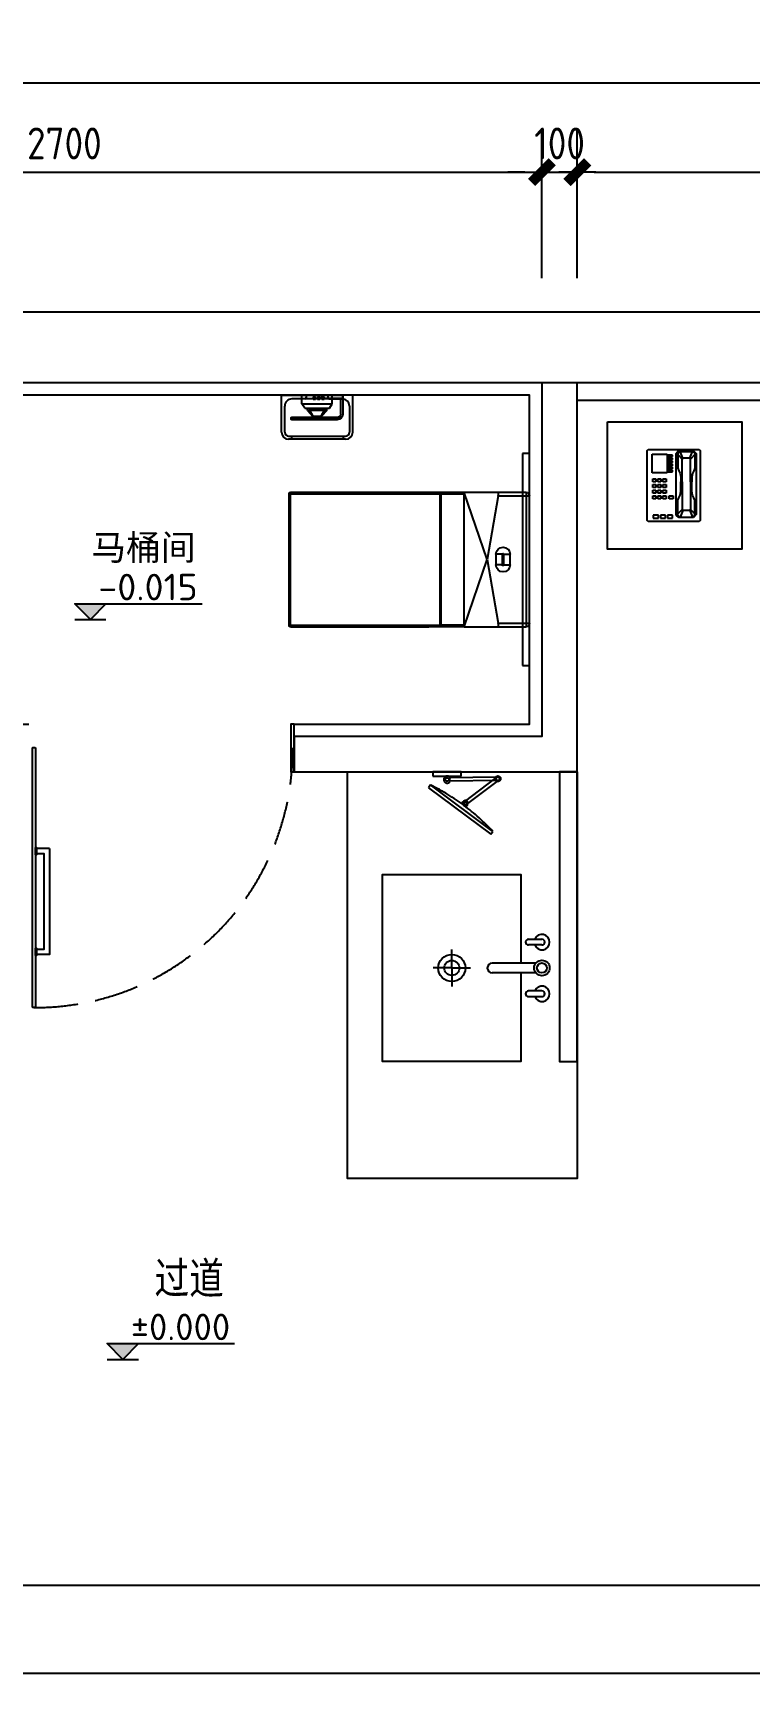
# Model space of a CAD drawing. Header units: inches. Extents: x 193953 to 255442, y -114891 to -62384.
# Drawn here: x 199282 to 201307, y -82440 to -77739 of the extents above; entities that cross this region are included whole.
import ezdxf
from ezdxf.enums import TextEntityAlignment as Align

# ---------------------------------------------------------------- set-up
doc = ezdxf.new("R2010")
doc.units = ezdxf.units.IN
doc.header["$LTSCALE"] = 500
doc.header["$MEASUREMENT"] = 0
for name, pattern in [('DASH', [0.35, 0.25, -0.1]), ('DOM-虚线', [0.35, 0.25, -0.1]), ('家具平面底图$0$DOM-虚线', [0.35, 0.25, -0.1])]:
    doc.linetypes.add(name, pattern=pattern)
for name, color, linetype in [('0-索引文字', 50, 'Continuous'), ('F-洁具-DOM', 1, 'Continuous'), ('F-活动家私(0.25)-DOM', 2, 'Continuous'), ('P-平面门', 2, 'Continuous')]:
    doc.layers.add(name, color=color, linetype=linetype)
doc.styles.add('DOM-romans.shx', font='dim.shx')
doc.styles.add('st', font='', dxfattribs={"width": 0.7})
doc.styles.get('st').set_extended_font_data('SimSun')
doc.dimstyles.new('DOM_DIM_1 80', dxfattribs={"dimscale": 60, "dimtxt": 1.5, "dimasz": 0.8, "dimexe": 2, "dimexo": 1.5, "dimgap": 0.6, "dimtad": 1, "dimdec": 0, "dimrnd": 5, "dimzin": 12, "dimdsep": 46, "dimtxsty": 'DOM-romans.shx', "dimblk": 'DOM_Dimension_Tick', "dimcen": 0.125, "dimclrd": 44, "dimclre": 44, "dimclrt": 50, "dimadec": 0, "dimazin": 0, "dimtfac": 1, "dimtdec": 0, "dimtix": 1, "dimtmove": 2, "dimatfit": 3, "dimldrblk": 'DOM_Leader_Arrow', "dimfxl": 0, "dimtvp": 1, "dimtolj": 1, "dimtzin": 0, "dimarcsym": 0})

# ---------------------------------------------------------------- blocks, each defined once
blk = doc.blocks.new('家具平面底图$0$A$C591D7FFC')
at = {"linetype": '家具平面底图$0$DOM-虚线', "ltscale": 150}
blk.add_lwpolyline([(300, -20), (-300, -20), (-300, 0), (300, 0)], close=True, dxfattribs=at)
blk = doc.blocks.new('家具平面底图$0$A$C619B377B')
at = {"linetype": 'Continuous'}
for p, q in [((-180, 0), (180, 0)), ((-190, -185.2), (-190, -10)), ((190, -10), (190, -185.2)), ((-189.5, -186.2), (-190, -185.2)), ((-189.5, -676), (-189.5, -186.1)), ((-184.5, -185.2), (184.5, -185.2)), ((189.5, -186.2), (190, -185.2)), ((189.5, -186.1), (189.5, -676)), ((189.5, -254), (-189.5, -254)), ((185.5, -680), (-185.5, -680))]:
    blk.add_line(p, q, dxfattribs=at)
at = {"color": 8, "linetype": 'Continuous'}
for p, q in [((-180, -88.3), (-180, 0)), ((180, -88.3), (180, 0)), ((190, -10), (-190, -10)), ((0, -120), (-180, -88.3)), ((-15, -55), (15, -55)), ((-15, -73), (-15, -55)), ((-15, -73), (15, -73)), ((15, -77), (-15, -77)), ((-15, -77), (-15, -95)), ((180, -88.3), (0, -120)), ((15, -73), (15, -55)), ((15, -77), (15, -95)), ((-190, -185.2), (0, -120)), ((15, -95), (-15, -95)), ((0, -120), (190, -185.2)), ((-184.5, -250), (-184.5, -185.2)), ((184.5, -185.2), (184.5, -250)), ((-185.5, -250), (185.5, -250)), ((-185.5, -680), (-185.5, -250)), ((185.5, -680), (185.5, -250)), ((-189.5, -285), (-190, -285)), ((-190, -675), (-190, -285)), ((190, -285), (189.5, -285)), ((190, -285), (190, -675)), ((-190, -675), (-189.5, -675)), ((-189.5, -676), (189.5, -676)), ((-188.7, -679.1), (-188.4, -678.8)), ((188.4, -678.8), (188.7, -679.1)), ((189.9, -675), (190, -675))]:
    blk.add_line(p, q, dxfattribs=at)
at = {"linetype": 'Continuous'}
for centre, radius, start, end in [((-180, -10), 10, 90, 180), ((-185.5, -676), 4, 180, 270), ((185.5, -676), 4, 270, 0)]:
    blk.add_arc(centre, radius, start, end, dxfattribs=at)
at = {"color": 8, "linetype": 'Continuous'}
for centre, radius, start, end in [((180, -10), 10, 0, 90), ((-15, -75), 20, 90, 270), ((-15, -75), 2, 90, 270), ((15, -75), 20, 270, 90), ((15, -75), 2, 270, 90), ((-185.5, -254), 4, 90, 180), ((185.5, -254), 4, 0, 90), ((-185, -285), 5, 155.1791, 180), ((185, -285), 5, 0, 24.7583), ((-185, -675), 5, 180, 217.3553), ((-175, -674.8), 14.5, 191.2565, 193.3174), ((-175.6, -674.9), 13.9, 193.3081, 196.9705), ((-186.9, -676.4), 3.26, 232.0237, 236.5582), ((-183.6, -663.5), 16.5, 252.0625, 255.3707), ((-183.5, -662.9), 17.1, 255.3597, 256.5632), ((183.5, -662.9), 17.1, 283.4368, 284.6403), ((183.6, -663.5), 16.5, 284.6293, 287.9375), ((186.9, -676.4), 3.26, 303.4418, 307.9763), ((175.6, -674.9), 13.9, 343.0295, 346.6919), ((185, -675), 5, 322.6233, 0), ((175, -674.8), 14.5, 346.6826, 348.7435)]:
    blk.add_arc(centre, radius, start, end, dxfattribs=at)
at = {"color": 8, "linetype": 'Continuous', "extrusion": (0, 0, -1)}
for centre, major_axis, start_param, end_param in [((-180, -90.9), (9.99, -1.89), 3.092725, 4.663521), ((180, -90.9), (9.99, 1.89), -1.521928, 0.048868)]:
    blk.add_ellipse(centre, major_axis=major_axis, ratio=0.25825, start_param=start_param, end_param=end_param, dxfattribs=at)
at = {"linetype": 'Continuous', "extrusion": (0, 0, -1)}
for centre, start_param, end_param in [((-184.5, -186.1), 3.145147, 4.712389), ((184.5, -186.1), 4.712389, 6.279631)]:
    blk.add_ellipse(centre, major_axis=(5, 0), ratio=0.176327, start_param=start_param, end_param=end_param, dxfattribs=at)
at = {"layer": 'F-洁具-DOM'}
blk.add_blockref('家具平面底图$0$A$C591D7FFC', (0, 0), dxfattribs=at)
blk = doc.blocks.new('家具平面底图$0$dfsggag')
at = {"color": 8, "linetype": '家具平面底图$0$DOM-虚线', "ltscale": 80}
for p, q in [((-27, 43.6), (-12.7, 59.3)), ((-11.1, 59.3), (-20.4, 42.7)), ((-12.7, 59.3), (12.7, 59.3)), ((11.1, 59.3), (20.4, 42.7)), ((27, 43.6), (12.7, 59.3)), ((-34.9, 36.8), (-42.9, 25.1)), ((-42.9, 25.1), (-42.9, 0)), ((-42.9, 25.1), (42.9, 25.1)), ((-42.9, 0), (42.9, 0)), ((-34.9, 36.8), (34.9, 36.8)), ((-27, 43.6), (-20.4, 42.7)), ((-27, 43.6), (-27, 36.8)), ((-20.4, 42.7), (20.4, 42.7)), ((-20.4, 42.7), (-20.4, 36.8)), ((27, 43.6), (20.4, 42.7)), ((20.4, 42.7), (20.4, 36.8)), ((27, 43.6), (27, 36.8)), ((34.9, 36.8), (42.9, 25.1)), ((42.9, 25.1), (42.9, 0))]:
    blk.add_line(p, q, dxfattribs=at)
for points in [[(-11.3, 11.2), (-4.7, 11.2), (-4.7, 5.1), (-11.3, 5.1)], [(1.2, 11.2), (7.8, 11.2), (7.8, 5.1), (1.2, 5.1)], [(13.6, 11.2), (20.2, 11.2), (20.2, 5.1), (13.6, 5.1)]]:
    blk.add_lwpolyline(points, close=True, dxfattribs=at)
blk = doc.blocks.new('家具平面底图$0$A$C08F94FB0')
at = {"linetype": 'Continuous'}
for p, q in [((-100.5, 0), (-30.5, 0)), ((-100.5, -105), (-100.5, 0)), ((-30.5, 0), (-30.5, -7)), ((100.5, 0), (30.5, 0)), ((100.5, -105), (100.5, 0)), ((-0.5, -125), (-80.5, -125)), ((80.5, -125), (-0.5, -125))]:
    blk.add_line(p, q, dxfattribs=at)
at = {"color": 8, "linetype": 'Continuous'}
for p, q in [((-30.5, 0), (30.5, 0)), ((-91.5, -105), (-91.5, -31)), ((-0.5, -11), (-71.5, -11)), ((34.5, -11), (-36.3, -11)), ((30.5, 0), (30.5, -7)), ((34.5, -11), (71.5, -11)), ((91.5, -31), (91.5, -105)), ((-80.5, -116), (-0.5, -116)), ((-0.5, -116), (80.5, -116))]:
    blk.add_line(p, q, dxfattribs=at)
at = {"color": 8}
for p, q in [((-72.1, -116), (-72.1, -125)), ((73.5, -116), (73.5, -125))]:
    blk.add_line(p, q, dxfattribs=at)
at = {"color": 8, "linetype": 'Continuous'}
for centre, radius, start, end in [((-71.5, -31), 20, 90, 180), ((34.5, -7), 4, 180, 270), ((71.5, -31), 20, 0, 90), ((-80.5, -105), 11, 180, 270), ((80.5, -105), 11, 270, 0)]:
    blk.add_arc(centre, radius, start, end, dxfattribs=at)
at = {"linetype": 'Continuous'}
for centre, radius, start, end in [((-34.5, -7), 4, 270, 0), ((-80.5, -105), 20, 180, 270), ((80.5, -105), 20, 270, 0)]:
    blk.add_arc(centre, radius, start, end, dxfattribs=at)
blk = doc.blocks.new('家具平面底图$0$A$C2B4824DF')
for p, q in [((63.5, -57), (63.5, 72.7)), ((69.2, 73), (63.8, 73)), ((69.5, -57), (69.5, 72.7)), ((0, -13.5), (0, -72.5)), ((9.5, -13), (0.5, -13)), ((10, -73), (10, -13.5)), ((0.5, -73), (9.5, -73)), ((53.5, -67), (10, -67)), ((10, -73), (53.5, -73))]:
    blk.add_line(p, q)
at = {"color": 250}
for p, q in [((69.5, 69), (63.5, 69)), ((69.5, 66.2), (63.5, 66.2)), ((69.5, 62.1), (63.5, 62.1)), ((63.8, -57), (63.8, 73)), ((63.8, 65.9), (69.2, 65.9)), ((69.2, 64.9), (63.8, 64.9)), ((69.2, -57), (69.2, 73)), ((10, -13.5), (0, -13.5)), ((0.5, -73), (0.5, -13)), ((9.5, -73), (9.5, -13)), ((10, -72.5), (0, -72.5)), ((53.5, -67.3), (10, -67.3)), ((10, -72.7), (53.5, -72.7)), ((53.5, -67.3), (53.5, -67)), ((53.5, -72.7), (53.5, -73)), ((69.5, -47.1), (63.5, -47.1)), ((69.5, -51.2), (63.5, -51.2)), ((63.8, -57), (63.5, -57)), ((69.2, -49.9), (63.8, -49.9)), ((69.2, -50.9), (63.8, -50.9)), ((69.2, -57), (69.5, -57))]:
    blk.add_line(p, q, dxfattribs=at)
for centre, radius, start, end in [((63.8, 72.7), 0.3, 90, 180), ((69.2, 72.7), 0.3, 0, 90), ((0.5, -13.5), 0.5, 90, 180), ((9.5, -13.5), 0.5, 0, 90), ((0.5, -72.5), 0.5, 180, 270), ((9.5, -72.5), 0.5, 270, 342.3099), ((53.5, -57), 16, 270, 0), ((53.5, -57), 10, 270, 0)]:
    blk.add_arc(centre, radius, start, end)
for radius in [15.7, 10.3]:
    blk.add_arc((53.5, -57), radius, 270, 0, dxfattribs=at)
for points, start_tangent, end_tangent in [([(63.5, 66.2), (63.5, 66.1), (63.6, 66), (63.7, 65.9), (63.8, 65.9)], (0, -1), (1, 0)), ([(63.5, 65.2), (63.5, 65.1), (63.6, 65), (63.7, 64.9), (63.8, 64.9)], (0, -1), (1, 0)), ([(69.2, 65.9), (69.3, 65.9), (69.4, 66), (69.5, 66.1), (69.5, 66.2)], (1, 0), (0, 1)), ([(69.5, 65.2), (69.5, 65.1), (69.4, 65), (69.3, 64.9), (69.2, 64.9)], (0, -1), (-1, 0)), ([(63.5, -50.2), (63.5, -50.1), (63.6, -50), (63.7, -49.9), (63.8, -49.9)], (0, 1), (1, 0)), ([(63.8, -50.9), (63.7, -50.9), (63.6, -51), (63.5, -51.1), (63.5, -51.2)], (-1, 0), (0, -1)), ([(69.5, -50.2), (69.5, -50.1), (69.4, -50), (69.3, -49.9), (69.2, -49.9)], (0, 1), (-1, 0)), ([(69.5, -51.2), (69.5, -51.1), (69.4, -51), (69.3, -50.9), (69.2, -50.9)], (0, 1), (-1, 0))]:
    blk.add_spline(points, degree=3, dxfattribs=dict(at, start_tangent=start_tangent, end_tangent=end_tangent))
blk = doc.blocks.new('A$Ce1599806')
at = {"layer": 'F-洁具-DOM', "xscale": -1, "rotation": 180}
blk.add_blockref('家具平面底图$0$A$C08F94FB0', (0, 0), dxfattribs=at)
at = {"layer": 'F-洁具-DOM', "rotation": 90}
blk.add_blockref('家具平面底图$0$A$C2B4824DF', (0, 0), dxfattribs=at)
at = {"layer": 'F-洁具-DOM'}
blk.add_blockref('家具平面底图$0$dfsggag', (0, 0), dxfattribs=at)
blk = doc.blocks.new('A$C358C41F5')
at = {"color": 8, "linetype": 'DASH', "ltscale": 200}
for p, q in [((-90.5, -41.6), (-84.4, -46.1)), ((-24.9, -138), (-26.8, -9.4)), ((-14.9, -137.6), (-16.8, -9.3)), ((-99.4, -53.7), (-93.4, -58.2)), ((-93, -55.2), (-27.3, -142.1)), ((-85, -49.2), (-19.5, -136))]:
    blk.add_line(p, q, dxfattribs=at)
for points in [[(-168.6, -129.9), (-37.3, 46.5), (-45.3, 52.5), (-176.6, -124)], [(-12, -40), (0, -40), (0, 40), (-12, 40)]]:
    blk.add_lwpolyline(points, close=True, dxfattribs=at)
for centre, radius in [((-22, -0.7), 5), ((-89, -52.2), 4), ((-19.7, -143.8), 7.85), ((-19.7, -143.8), 5)]:
    blk.add_circle(centre, radius, dxfattribs=at)
for centre, radius, start, end in [((-579.8, 312.6), 604.1, 312.896, 333.7833), ((-22, -0.7), 10, 300.8723, 240.8723), ((-88.9, -52.1), 7.5, 233.3397, 53.3397), ((-21.8, -13.6), 6.6, 41.6275, 140.117), ((-89, -52.2), 5, 37.0519, 217.0519)]:
    blk.add_arc(centre, radius, start, end, dxfattribs=at)
blk = doc.blocks.new('A$C9fdc28cc')
at = {"layer": 'F-洁具-DOM'}
blk.add_blockref('A$C358C41F5', (0, 0), dxfattribs=at)
blk = doc.blocks.new('A$C617ed6c5')
at = {"color": 2}
for p, q in [((21.3, 345.3), (59.3, 345.3)), ((59.3, 329.2), (21.3, 329.2)), ((59.3, 199.2), (21.3, 199.2)), ((21.3, 183), (59.3, 183))]:
    blk.add_line(p, q, dxfattribs=at)
at = {"color": 8}
for q in [(-195.5, 316.7), (-248, 264.2), (-195.5, 211.7), (-143, 264.2)]:
    blk.add_line((-195.5, 264.2), q, dxfattribs=at)
at = {"color": 2, "ltscale": 0.5}
for p, q in [((42.4, 278), (-81.1, 278)), ((42.7, 250), (-81.1, 250))]:
    blk.add_line(p, q, dxfattribs=at)
at = {"color": 2}
blk.add_lwpolyline([(0, 250), (0, 0), (-391, 0), (-391, 528.4), (0, 528.4), (0, 278)], dxfattribs=at)
at = {"color": 8}
for radius in [38.3, 21.2]:
    blk.add_circle((-195.5, 264.2), radius, dxfattribs=at)
at = {"color": 2}
for radius in [21.9, 14]:
    blk.add_circle((59.3, 264.2), radius, dxfattribs=at)
for centre, radius, start, end in [((21.3, 337.3), 8.06, 90, 270), ((59.3, 337.3), 21.9, 201.6329, 158.3671), ((59.3, 337.3), 8.06, 270, 90), ((21.3, 191.1), 8.06, 90, 270), ((59.3, 191.1), 21.9, 201.6329, 158.3671), ((59.3, 191.1), 8.06, 270, 90)]:
    blk.add_arc(centre, radius, start, end, dxfattribs=at)
at = {"color": 2, "ltscale": 0.5}
blk.add_arc((-81.1, 264), 14, 90, 270, dxfattribs=at)
blk = doc.blocks.new('ehrhhsss')
at = {"layer": 'F-活动家私(0.25)-DOM', "color": 8, "linetype": 'DOM-虚线', "ltscale": 80}
for p, q in [((301231.8, 416361.5), (301234.6, 416364.4)), ((301231.8, 416163.2), (301231.8, 416361.5)), ((301234.6, 416364.4), (301378.3, 416364.4)), ((301246.1, 416298.3), (301246.1, 416351.4)), ((301246.1, 416351.4), (301287.8, 416351.4)), ((301287.8, 416351.4), (301287.8, 416298.3)), ((301292.1, 416348.6), (301292.1, 416344.2)), ((301303.6, 416348.6), (301292.1, 416348.6)), ((301292.1, 416344.2), (301303.6, 416344.2)), ((301303.6, 416344.2), (301303.6, 416348.6)), ((301313.7, 416352.9), (301319.4, 416360)), ((301313.7, 416179), (301313.7, 416352.9)), ((301319.4, 416355.7), (301318, 416350)), ((301318, 416350), (301318, 416311.2)), ((301318, 416350), (301330.9, 416337.1)), ((301319.4, 416360), (301362.5, 416360)), ((301325.2, 416358.6), (301319.4, 416355.7)), ((301325.2, 416358.6), (301359.6, 416358.6)), ((301332.3, 416339.9), (301325.2, 416358.6)), ((301352.5, 416339.9), (301359.6, 416358.6)), ((301366.8, 416350), (301353.9, 416337.1)), ((301359.6, 416358.6), (301365.4, 416355.7)), ((301362.5, 416360), (301369.7, 416352.9)), ((301365.4, 416355.7), (301366.8, 416350)), ((301366.8, 416350), (301366.8, 416311.2)), ((301369.7, 416352.9), (301369.7, 416180.4)), ((301378.3, 416364.4), (301381.2, 416361.5)), ((301381.2, 416361.5), (301381.2, 416163.2)), ((301287.8, 416298.3), (301246.1, 416298.3)), ((301303.6, 416339.9), (301292.1, 416339.9)), ((301292.1, 416339.9), (301292.1, 416335.6)), ((301292.1, 416335.6), (301303.6, 416335.6)), ((301303.6, 416331.3), (301292.1, 416331.3)), ((301292.1, 416331.3), (301292.1, 416327)), ((301292.1, 416327), (301303.6, 416327)), ((301303.6, 416322.7), (301292.1, 416322.7)), ((301292.1, 416322.7), (301292.1, 416318.4)), ((301292.1, 416318.4), (301303.6, 416318.4)), ((301303.6, 416314.1), (301292.1, 416314.1)), ((301292.1, 416314.1), (301292.1, 416309.8)), ((301292.1, 416309.8), (301303.6, 416309.8)), ((301303.6, 416305.4), (301292.1, 416305.4)), ((301292.1, 416305.4), (301292.1, 416301.1)), ((301292.1, 416301.1), (301303.6, 416301.1)), ((301303.6, 416335.6), (301303.6, 416339.9)), ((301303.6, 416327), (301303.6, 416331.3)), ((301303.6, 416318.4), (301303.6, 416322.7)), ((301303.6, 416309.8), (301303.6, 416314.1)), ((301303.6, 416301.1), (301303.6, 416305.4)), ((301318, 416311.2), (301320.9, 416304)), ((301320.9, 416304), (301325.2, 416296.8)), ((301330.9, 416337.1), (301332.3, 416339.9)), ((301330.9, 416272.4), (301330.9, 416337.1)), ((301352.5, 416339.9), (301332.3, 416339.9)), ((301353.9, 416337.1), (301352.5, 416339.9)), ((301353.9, 416272.4), (301353.9, 416337.1)), ((301364, 416304), (301359.6, 416296.8)), ((301366.8, 416311.2), (301364, 416304)), ((301247.6, 416281), (301256.2, 416281)), ((301247.6, 416272.4), (301247.6, 416281)), ((301256.2, 416272.4), (301247.6, 416272.4)), ((301247.6, 416265.2), (301256.2, 416265.2)), ((301247.6, 416256.6), (301247.6, 416265.2)), ((301256.2, 416256.6), (301247.6, 416256.6)), ((301256.2, 416281), (301256.2, 416272.4)), ((301256.2, 416265.2), (301256.2, 416256.6)), ((301261.9, 416281), (301270.6, 416281)), ((301261.9, 416272.4), (301261.9, 416281)), ((301270.6, 416272.4), (301261.9, 416272.4)), ((301261.9, 416265.2), (301270.6, 416265.2)), ((301261.9, 416256.6), (301261.9, 416265.2)), ((301270.6, 416256.6), (301261.9, 416256.6)), ((301270.6, 416281), (301270.6, 416272.4)), ((301270.6, 416265.2), (301270.6, 416256.6)), ((301276.3, 416272.4), (301276.3, 416281)), ((301276.3, 416281), (301284.9, 416281)), ((301284.9, 416272.4), (301276.3, 416272.4)), ((301276.3, 416265.2), (301284.9, 416265.2)), ((301276.3, 416256.6), (301276.3, 416265.2)), ((301284.9, 416256.6), (301276.3, 416256.6)), ((301284.9, 416281), (301284.9, 416272.4)), ((301284.9, 416265.2), (301284.9, 416256.6)), ((301325.2, 416296.8), (301326.6, 416286.8)), ((301326.6, 416286.8), (301326.6, 416272.4)), ((301326.6, 416245.1), (301326.6, 416272.4)), ((301330.9, 416272.4), (301330.9, 416194.8)), ((301353.9, 416272.4), (301353.9, 416194.8)), ((301359.6, 416296.8), (301358.2, 416286.8)), ((301358.2, 416286.8), (301358.2, 416272.4)), ((301358.2, 416245.1), (301358.2, 416272.4)), ((301247.6, 416249.4), (301256.2, 416249.4)), ((301247.6, 416240.8), (301247.6, 416249.4)), ((301256.2, 416240.8), (301247.6, 416240.8)), ((301247.6, 416233.6), (301256.2, 416233.6)), ((301247.6, 416225), (301247.6, 416233.6)), ((301256.2, 416225), (301247.6, 416225)), ((301256.2, 416249.4), (301256.2, 416240.8)), ((301256.2, 416233.6), (301256.2, 416225)), ((301261.9, 416249.4), (301270.6, 416249.4)), ((301261.9, 416240.8), (301261.9, 416249.4)), ((301270.6, 416240.8), (301261.9, 416240.8)), ((301261.9, 416233.6), (301270.6, 416233.6)), ((301261.9, 416225), (301261.9, 416233.6)), ((301270.6, 416225), (301261.9, 416225)), ((301270.6, 416249.4), (301270.6, 416240.8)), ((301270.6, 416233.6), (301270.6, 416225)), ((301276.3, 416240.8), (301276.3, 416249.4)), ((301276.3, 416249.4), (301284.9, 416249.4)), ((301284.9, 416240.8), (301276.3, 416240.8)), ((301276.3, 416233.6), (301284.9, 416233.6)), ((301276.3, 416225), (301276.3, 416233.6)), ((301284.9, 416225), (301276.3, 416225)), ((301284.9, 416249.4), (301284.9, 416240.8)), ((301284.9, 416233.6), (301284.9, 416225)), ((301293.6, 416225), (301293.6, 416233.6)), ((301293.6, 416233.6), (301305, 416233.6)), ((301305, 416225), (301293.6, 416225)), ((301305, 416233.6), (301305, 416225)), ((301318, 416220.7), (301320.9, 416227.9)), ((301318, 416181.9), (301318, 416220.7)), ((301320.9, 416227.9), (301325.2, 416235)), ((301325.2, 416235), (301326.6, 416245.1)), ((301359.6, 416235), (301358.2, 416245.1)), ((301364, 416227.9), (301359.6, 416235)), ((301366.8, 416220.7), (301364, 416227.9)), ((301366.8, 416181.9), (301366.8, 416220.7)), ((301234.6, 416160.3), (301231.8, 416163.2)), ((301378.3, 416160.3), (301234.6, 416160.3)), ((301249, 416179), (301249, 416170.4)), ((301263.4, 416179), (301249, 416179)), ((301249, 416170.4), (301263.4, 416170.4)), ((301263.4, 416170.4), (301263.4, 416179)), ((301269.1, 416179), (301269.1, 416170.4)), ((301283.5, 416179), (301269.1, 416179)), ((301269.1, 416170.4), (301283.5, 416170.4)), ((301283.5, 416170.4), (301283.5, 416179)), ((301303.6, 416179), (301289.2, 416179)), ((301289.2, 416179), (301289.2, 416170.4)), ((301289.2, 416170.4), (301303.6, 416170.4)), ((301303.6, 416170.4), (301303.6, 416179)), ((301320.9, 416171.8), (301313.7, 416179)), ((301318, 416181.9), (301330.9, 416194.8)), ((301319.4, 416176.1), (301318, 416181.9)), ((301325.2, 416173.3), (301319.4, 416176.1)), ((301341.1, 416171.8), (301320.9, 416171.8)), ((301362.5, 416171.8), (301320.9, 416171.8)), ((301332.3, 416191.9), (301325.2, 416173.3)), ((301325.2, 416173.3), (301341, 416173.3)), ((301325.2, 416173.3), (301359.6, 416173.3)), ((301330.9, 416194.8), (301332.3, 416191.9)), ((301352.5, 416191.9), (301332.3, 416191.9)), ((301353.9, 416194.8), (301352.5, 416191.9)), ((301352.5, 416191.9), (301359.6, 416173.3)), ((301366.8, 416181.9), (301353.9, 416194.8)), ((301359.6, 416173.3), (301365.4, 416176.1)), ((301369.7, 416180.4), (301362.5, 416171.8)), ((301365.4, 416176.1), (301366.8, 416181.9)), ((301381.2, 416163.2), (301378.3, 416160.3))]:
    blk.add_line(p, q, dxfattribs=at)
blk = doc.blocks.new('A$Cf806ce17')
at = {"color": 4}
blk.add_blockref('ehrhhsss', (-301306.5, -416364.4), dxfattribs=at)
blk = doc.blocks.new('DOM_Dimension_Tick')
at = {"color": 0, "linetype": 'ByBlock'}
for p, q in [((-1.091, 0), (0, 0)), ((0, 0), (1.091, 0))]:
    blk.add_line(p, q, dxfattribs=at)
at = {"color": 0, "linetype": 'Continuous', "const_width": 0.608}
blk.add_lwpolyline([(-0.61, -0.61), (0.61, 0.61)], dxfattribs=at)
blk = doc.blocks.new('*D387')
at = {"color": 44, "lineweight": -2, "transparency": 16777216}
for p, q in [((198019.6, -82609.5), (198019.6, -83029.5)), ((200819.6, -82609.5), (200819.6, -83029.5)), ((198067.6, -82909.5), (200771.6, -82909.5))]:
    blk.add_line(p, q, dxfattribs=at)
at = {"layer": 'Defpoints', "color": 0, "transparency": 16777216}
for p in [(200819.6, -79827.6), (198019.6, -82127.6), (200819.6, -82909.5)]:
    blk.add_point(p, dxfattribs=at)
at = {"color": 44, "lineweight": -2, "transparency": 16777216, "xscale": 48, "yscale": 48, "zscale": 48, "rotation": 180}
blk.add_blockref('DOM_Dimension_Tick', (198019.6, -82909.5), dxfattribs=at)
at = {"color": 44, "lineweight": -2, "transparency": 16777216, "xscale": 48, "yscale": 48, "zscale": 48}
blk.add_blockref('DOM_Dimension_Tick', (200819.6, -82909.5), dxfattribs=at)
at = {"color": 50, "transparency": 16777216, "insert": (199419.6, -82828.5), "char_height": 90, "attachment_point": 5, "style": 'DOM-romans.shx'}
blk.add_mtext('\\A1;2800', dxfattribs=at)
blk = doc.blocks.new('DOM_Leader_Arrow')
at = {"color": 0, "linetype": 'ByBlock'}
blk.add_line((0, 0), (-1.5, 0), dxfattribs=at)
for points in [[(-1.288, 1.003), (-0.895, 1.278), (-0.36, 0), (0, 0)], [(-1.288, -1.003), (-0.895, -1.278), (-0.36, 0), (0, 0)]]:
    blk.add_solid(points, dxfattribs=at)
blk = doc.blocks.new('*D388')
at = {"color": 44, "lineweight": -2, "transparency": 16777216}
for p, q in [((200819.6, -82609.5), (200819.6, -83029.5)), ((205419.6, -82609.5), (205419.6, -83029.5)), ((200867.6, -82909.5), (205371.6, -82909.5))]:
    blk.add_line(p, q, dxfattribs=at)
at = {"layer": 'Defpoints', "color": 0, "transparency": 16777216}
for p in [(200819.6, -79827.6), (205419.6, -82127.6), (205419.6, -82909.5)]:
    blk.add_point(p, dxfattribs=at)
at = {"color": 44, "lineweight": -2, "transparency": 16777216, "xscale": 48, "yscale": 48, "zscale": 48, "rotation": 180}
blk.add_blockref('DOM_Dimension_Tick', (200819.6, -82909.5), dxfattribs=at)
at = {"color": 44, "lineweight": -2, "transparency": 16777216, "xscale": 48, "yscale": 48, "zscale": 48}
blk.add_blockref('DOM_Dimension_Tick', (205419.6, -82909.5), dxfattribs=at)
at = {"color": 50, "transparency": 16777216, "insert": (203119.6, -82828.5), "char_height": 90, "attachment_point": 5, "style": 'DOM-romans.shx'}
blk.add_mtext('\\A1;4600', dxfattribs=at)
blk = doc.blocks.new('*D397')
at = {"color": 44, "lineweight": -2, "transparency": 16777216}
for p, q in [((198019.6, -78432), (198019.6, -78012)), ((200719.6, -78432), (200719.6, -78012)), ((198067.6, -78132), (200671.6, -78132))]:
    blk.add_line(p, q, dxfattribs=at)
at = {"layer": 'Defpoints', "color": 0, "transparency": 16777216}
for p in [(200719.6, -78132), (198019.6, -78727.6), (200719.6, -78727.6)]:
    blk.add_point(p, dxfattribs=at)
at = {"color": 44, "lineweight": -2, "transparency": 16777216, "xscale": 48, "yscale": 48, "zscale": 48, "rotation": 180}
blk.add_blockref('DOM_Dimension_Tick', (198019.6, -78132), dxfattribs=at)
at = {"color": 44, "lineweight": -2, "transparency": 16777216, "xscale": 48, "yscale": 48, "zscale": 48}
blk.add_blockref('DOM_Dimension_Tick', (200719.6, -78132), dxfattribs=at)
at = {"color": 50, "transparency": 16777216, "insert": (199369.6, -78051), "char_height": 90, "attachment_point": 5, "style": 'DOM-romans.shx'}
blk.add_mtext('\\A1;2700', dxfattribs=at)
blk = doc.blocks.new('*D398')
at = {"color": 44, "lineweight": -2, "transparency": 16777216}
for p, q in [((200719.6, -78432), (200719.6, -78012)), ((200819.6, -78432), (200819.6, -78012)), ((200671.6, -78132), (200623.6, -78132)), ((200719.6, -78132), (200819.6, -78132)), ((200867.6, -78132), (200915.6, -78132))]:
    blk.add_line(p, q, dxfattribs=at)
at = {"layer": 'Defpoints', "color": 0, "transparency": 16777216}
for p in [(200819.6, -78132), (200719.6, -78727.6), (200819.6, -78727.6)]:
    blk.add_point(p, dxfattribs=at)
at = {"color": 44, "lineweight": -2, "transparency": 16777216, "xscale": 48, "yscale": 48, "zscale": 48}
blk.add_blockref('DOM_Dimension_Tick', (200719.6, -78132), dxfattribs=at)
at = {"color": 44, "lineweight": -2, "transparency": 16777216, "xscale": 48, "yscale": 48, "zscale": 48, "rotation": 180}
blk.add_blockref('DOM_Dimension_Tick', (200819.6, -78132), dxfattribs=at)
at = {"color": 50, "transparency": 16777216, "insert": (200769.6, -78051), "char_height": 90, "attachment_point": 5, "style": 'DOM-romans.shx'}
blk.add_mtext('\\A1;100', dxfattribs=at)
blk = doc.blocks.new('*D399')
at = {"color": 44, "lineweight": -2, "transparency": 16777216}
for p, q in [((200819.6, -78432), (200819.6, -78012)), ((205419.6, -78432), (205419.6, -78012)), ((200867.6, -78132), (205371.6, -78132))]:
    blk.add_line(p, q, dxfattribs=at)
at = {"layer": 'Defpoints', "color": 0, "transparency": 16777216}
for p in [(205419.6, -78132), (200819.6, -78727.6), (205419.6, -78727.6)]:
    blk.add_point(p, dxfattribs=at)
at = {"color": 44, "lineweight": -2, "transparency": 16777216, "xscale": 48, "yscale": 48, "zscale": 48, "rotation": 180}
blk.add_blockref('DOM_Dimension_Tick', (200819.6, -78132), dxfattribs=at)
at = {"color": 44, "lineweight": -2, "transparency": 16777216, "xscale": 48, "yscale": 48, "zscale": 48}
blk.add_blockref('DOM_Dimension_Tick', (205419.6, -78132), dxfattribs=at)
at = {"color": 50, "transparency": 16777216, "insert": (203119.6, -78051), "char_height": 90, "attachment_point": 5, "style": 'DOM-romans.shx'}
blk.add_mtext('\\A1;4600', dxfattribs=at)
blk = doc.blocks.new('*D400')
at = {"color": 44, "lineweight": -2, "transparency": 16777216}
for p, q in [((198019.6, -78179.5), (198019.6, -77759.5)), ((205419.6, -78179.5), (205419.6, -77759.5)), ((198067.6, -77879.5), (205371.6, -77879.5))]:
    blk.add_line(p, q, dxfattribs=at)
at = {"layer": 'Defpoints', "color": 0, "transparency": 16777216}
for p in [(205419.6, -77879.5), (198019.6, -78727.6), (205419.6, -78727.6)]:
    blk.add_point(p, dxfattribs=at)
at = {"color": 44, "lineweight": -2, "transparency": 16777216, "xscale": 48, "yscale": 48, "zscale": 48, "rotation": 180}
blk.add_blockref('DOM_Dimension_Tick', (198019.6, -77879.5), dxfattribs=at)
at = {"color": 44, "lineweight": -2, "transparency": 16777216, "xscale": 48, "yscale": 48, "zscale": 48}
blk.add_blockref('DOM_Dimension_Tick', (205419.6, -77879.5), dxfattribs=at)
at = {"color": 50, "transparency": 16777216, "insert": (201719.6, -77798.5), "char_height": 90, "attachment_point": 5, "style": 'DOM-romans.shx'}
blk.add_mtext('\\A1;7400', dxfattribs=at)
blk = doc.blocks.new('DOM-平面标高符号')
blk.add_hatch(color=256).paths.add_polyline_path([(1.47, 1.5), (0, 0), (-1.47, 1.5)])
at = {"color": 150}
for p, q in [((-1.47, 1.5), (10.53, 1.5)), ((-1.47, 0), (1.47, 0))]:
    blk.add_line(p, q, dxfattribs=at)
blk.add_lwpolyline([(1.47, 1.5), (0, 0), (-1.47, 1.5)], close=True, dxfattribs=at)
at = {"style": 'DOM-romans.shx', "width": 0.444477}
blk.add_attdef('ELEV', text='', height=2.5, dxfattribs=at).set_placement((0.75, 1.82), (10.11, 1.82), align=Align.FIT)

msp = doc.modelspace()

# ---------------------------------------------------------------- linework, layer by layer
at = {"color": 4}
for p, q in [((197219.6, -78527.6), (205669.6, -78527.6)), ((205669.6, -78727.6), (198019.6, -78727.6))]:
    msp.add_line(p, q, dxfattribs=at)
at = {"color": 6}
msp.add_line((200819.6, -78777.6), (200819.6, -78727.6), dxfattribs=at)
at = {"color": 2}
msp.add_line((205203.5, -78777.6), (200819.6, -78777.6), dxfattribs=at)
at = {"color": 4}
for points in [[(200719.6, -78727.6), (200719.6, -79727.6), (200019.6, -79727.6), (200019.6, -79827.6), (200819.6, -79827.6), (200819.6, -78727.6)], [(198019.6, -82027.6), (198019.6, -82127.6), (205669.6, -82127.6), (205669.6, -82377.6), (197769.6, -82377.6), (197769.6, -82027.6)]]:
    msp.add_lwpolyline(points, close=True, dxfattribs=at)
at = {"color": 3}
msp.add_lwpolyline([(200019.6, -79692.6), (200684.6, -79692.6), (200684.6, -78762.6), (198054.6, -78762.6), (198054.6, -80192.6), (199034.6, -80192.6), (199034.6, -79692.6), (199269.6, -79692.6)], dxfattribs=at)
at = {"color": 2}
for points in [[(200905.1, -78838.5), (201285.1, -78838.5), (201285.1, -79198.5), (200905.1, -79198.5)], [(200819.6, -79827.6), (200819.6, -80977.6), (200169.6, -80977.6), (200169.6, -79827.6)]]:
    msp.add_lwpolyline(points, close=True, dxfattribs=at)
at = {"color": 3}
msp.add_lwpolyline([(200019.6, -79827.6), (200019.6, -79692.6), (200009.6, -79692.6), (200009.6, -79827.6), (200019.6, -79827.6)], close=True, dxfattribs=at)
at = {"color": 1}
for points in [[(199286.7, -79759.2), (199287.6, -79760.2), (199287.6, -80493.2), (199286.6, -80494.1), (199280.6, -80494.1), (199279.6, -80493.1), (199279.6, -79760.1), (199280.7, -79759.1)], [(200819.6, -79827.6), (200769.6, -79827.6), (200769.6, -80646.5), (200819.6, -80646.5)]]:
    msp.add_lwpolyline(points, close=True, dxfattribs=at)
at = {"color": 8}
for points in [[(199287.6, -80059.4), (199287.6, -80044.4), (199287.6, -80041.4), (199290.6, -80041.4), (199290.6, -80044.4)], [(199290.6, -80044.4), (199290.6, -80062.4), (199287.6, -80062.4), (199287.6, -80059.4)], [(199327.6, -80044.4), (199327.6, -80344.4), (199290.6, -80344.4)], [(199327.6, -80044.4), (199290.6, -80044.4)], [(199290.6, -80329.4), (199312.6, -80329.4), (199312.6, -80059.4), (199290.6, -80059.4)], [(199287.6, -80344.4), (199287.6, -80329.4), (199287.6, -80326.4), (199290.6, -80326.4), (199290.6, -80329.4)], [(199290.6, -80329.4), (199290.6, -80347.4), (199287.6, -80347.4), (199287.6, -80344.4)]]:
    msp.add_lwpolyline(points, dxfattribs=at)
at = {"layer": 'P-平面门', "color": 8, "linetype": 'DASH'}
msp.add_arc((199288.2, -79767.7), 726.5, 269.6376, 0.5971, dxfattribs=at)

# ---------------------------------------------------------------- block references
at = {"color": 4, "xscale": -1, "rotation": 180}
msp.add_blockref('A$Ce1599806', (200084.1, -78762.6), dxfattribs=at)
at = {"color": 6}
for name, p in [('A$Cf806ce17', (201092, -78916.2)), ('A$C617ed6c5', (200660.3, -80646.5))]:
    msp.add_blockref(name, p, dxfattribs=at)
at = {"color": 6, "rotation": 90.00000000000001}
msp.add_blockref('A$C9fdc28cc', (200451.2, -79827.6), dxfattribs=at)
at = {"layer": '0-索引文字'}
ref = msp.add_blockref('DOM-平面标高符号', (199443.1, -79397.5), dxfattribs=dict(at, xscale=30, yscale=30, zscale=30))
ref.add_attrib('ELEV', '-0.015', dxfattribs={"layer": '0', "height": 75, "style": 'DOM-romans.shx', "width": 0.802779}).set_placement((199465.6, -79342.8), (199746.6, -79342.8), align=Align.FIT)
ref = msp.add_blockref('DOM-平面标高符号', (199535, -81489.5), dxfattribs=dict(at, xscale=30, yscale=30, zscale=30))
ref.add_attrib('ELEV', '%%P0.000', dxfattribs={"layer": '0', "height": 75, "style": 'DOM-romans.shx', "width": 0.715203}).set_placement((199557.4, -81434.8), (199838.4, -81434.8), align=Align.FIT)
at = {"layer": 'F-洁具-DOM', "color": 6, "xscale": -1, "rotation": 270}
msp.add_blockref('家具平面底图$0$A$C619B377B', (200684.6, -79227.6), dxfattribs=at)

# ---------------------------------------------------------------- texts
at = {"color": 50, "insert": (199593.2, -79197.1), "char_height": 72, "attachment_point": 5, "style": 'DOM-romans.shx'}
msp.add_mtext('\\A1;{\\fSimSun|b0|i0|c134|p2;马桶间}', dxfattribs=at)
at = {"layer": '0-索引文字', "style": 'st', "width": 0.8}
msp.add_attdef('过道', text='', height=90, dxfattribs=at).set_placement((199722.4, -81259.4), align=Align.MIDDLE_CENTER)

# ---------------------------------------------------------------- dimensions: what is measured, and where the dimension line sits
at = {"color": 6}
for base, p1, p2, picture, middle in [((205419.6, -77879.5), (198019.6, -78727.6), (205419.6, -78727.6), '*D400', (201719.6, -77798.5)), ((200719.6, -78132), (198019.6, -78727.6), (200719.6, -78727.6), '*D397', (199369.6, -78051)), ((200819.6, -78132), (200719.6, -78727.6), (200819.6, -78727.6), '*D398', (200769.6, -78051)), ((205419.6, -78132), (200819.6, -78727.6), (205419.6, -78727.6), '*D399', (203119.6, -78051)), ((200819.6, -82909.5), (198019.6, -82127.6), (200819.6, -79827.6), '*D387', (199419.6, -82828.5)), ((205419.6, -82909.5), (200819.6, -79827.6), (205419.6, -82127.6), '*D388', (203119.6, -82828.5))]:
    dim = msp.add_linear_dim(base=base, p1=p1, p2=p2, dimstyle='DOM_DIM_1 80', dxfattribs=at)
    dim.commit()
    dim.dimension.update_dxf_attribs({"geometry": picture, "text_midpoint": middle})

doc.saveas('drawing.dxf')
